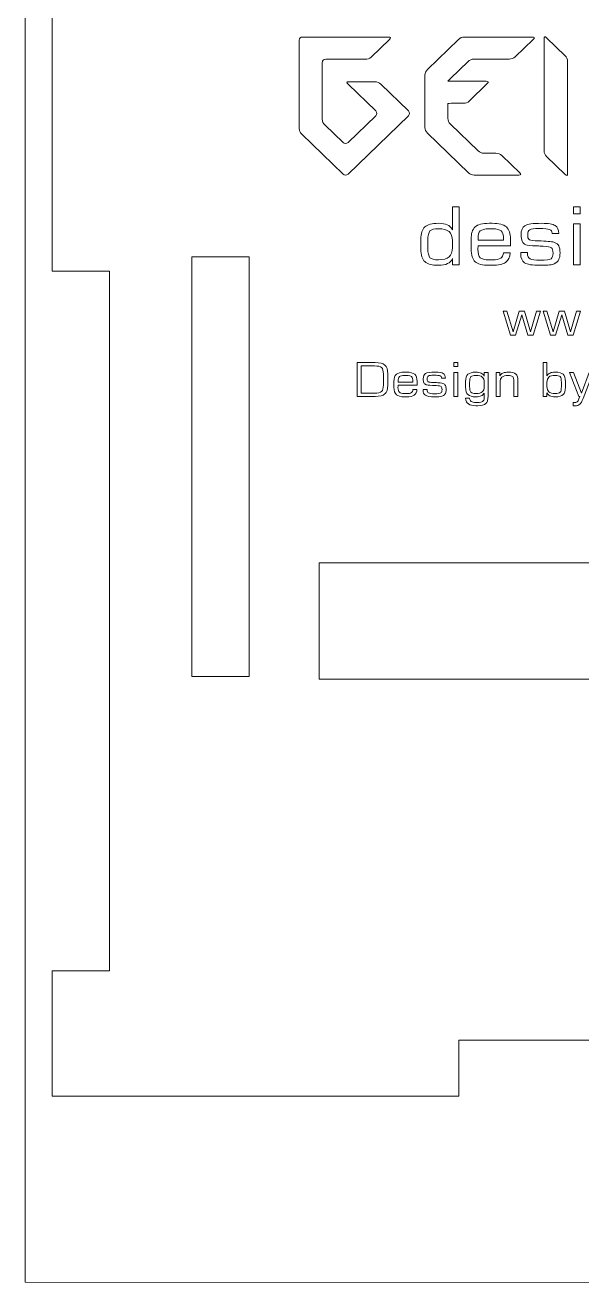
# Model space of a CAD drawing. Header units: inches. Extents: x -505 to 101, y 135 to 440.
# Drawn here: x -505.1 to -465.3, y 135.2 to 225.1 of the extents above; entities that cross this region are included whole.
import ezdxf

# ---------------------------------------------------------------- set-up
doc = ezdxf.new("R2010")
doc.units = ezdxf.units.IN
doc.header["$MEASUREMENT"] = 0
for name, color, linetype in [('Capa 1', 7, 'Continuous'), ('Capa 2', 20, 'Continuous'), ('Capa 3', 150, 'Continuous')]:
    doc.layers.add(name, color=color, linetype=linetype)

msp = doc.modelspace()

# ---------------------------------------------------------------- linework, layer by layer
at = {"layer": 'Capa 1', "color": 28, "lineweight": 9, "true_color": 0x11100b}
for points in [[(-503.22, 300.498), (-503.22, 207.468), (-499.12, 207.468), (-499.12, 157.468), (-503.22, 157.468), (-503.22, 148.497), (-474.12, 148.497), (-474.12, 152.497), (-459.12, 152.497), (-444.12, 152.497), (-444.12, 148.497), (-415.02, 148.497), (-415.02, 157.468), (-419.12, 157.468), (-419.12, 207.468), (-415.02, 207.468), (-415.02, 300.498)], [(-493.221, 208.497), (-493.221, 178.497), (-489.121, 178.497), (-489.121, 208.497), (-493.221, 208.497)], [(-434.121, 186.617), (-434.121, 186.467), (-434.121, 178.318), (-484.12, 178.318), (-484.12, 186.617), (-434.121, 186.617)]]:
    msp.add_lwpolyline(points, dxfattribs=at)
at = {"layer": 'Capa 2', "lineweight": 0}
for points in [[(-465.937, 211.574), (-465.937, 212.063), (-465.461, 212.063), (-465.461, 211.574), (-465.937, 211.574)], [(-465.937, 207.927), (-465.937, 210.851), (-465.461, 210.851), (-465.461, 207.927), (-465.937, 207.927), (-465.937, 207.927)], [(-470.951, 204.6), (-470.69, 204.6), (-470.257, 203.125), (-469.824, 204.6), (-469.438, 204.6), (-469.002, 203.125), (-468.569, 204.6), (-468.301, 204.6), (-468.811, 202.885), (-469.196, 202.885), (-469.63, 204.357), (-470.07, 202.885), (-470.448, 202.885), (-470.951, 204.6)], [(-468.089, 204.6), (-467.829, 204.6), (-467.395, 203.125), (-466.962, 204.6), (-466.577, 204.6), (-466.14, 203.125), (-465.707, 204.6), (-465.439, 204.6), (-465.949, 202.885), (-466.334, 202.885), (-466.768, 204.357), (-467.208, 202.885), (-467.586, 202.885), (-468.089, 204.6)], [(-474.48, 200.652), (-474.48, 200.939), (-474.201, 200.939), (-474.201, 200.652), (-474.48, 200.652)], [(-474.48, 198.513), (-474.48, 200.228), (-474.201, 200.228), (-474.201, 198.513), (-474.48, 198.513), (-474.48, 198.513)]]:
    msp.add_lwpolyline(points, dxfattribs=at)
for points, knots in [([(-479.715, 220.836), (-479.835, 220.952), (-479.975, 221.009), (-480.137, 221.009), (-480.137, 221.009), (-481.993, 221.009), (-481.993, 221.009), (-482.155, 221.009), (-482.176, 220.952), (-482.057, 220.836), (-482.057, 220.836), (-480.073, 218.924), (-480.073, 218.924), (-480.022, 218.874), (-479.997, 218.817), (-479.997, 218.751), (-479.997, 218.686), (-480.022, 218.628), (-480.073, 218.578), (-480.073, 218.578), (-482.057, 216.666), (-482.057, 216.666), (-482.108, 216.617), (-482.168, 216.592), (-482.236, 216.592), (-482.304, 216.592), (-482.364, 216.617), (-482.415, 216.666), (-482.415, 216.666), (-483.72, 217.924), (-483.72, 217.924), (-483.84, 218.032), (-483.899, 218.167), (-483.899, 218.331), (-483.899, 218.331), (-483.899, 222.366), (-483.899, 222.366), (-483.899, 222.531), (-483.814, 222.613), (-483.643, 222.613), (-483.643, 222.613), (-480.828, 222.613), (-480.828, 222.613), (-480.666, 222.613), (-480.525, 222.667), (-480.406, 222.773), (-480.406, 222.773), (-479.101, 224.032), (-479.101, 224.032), (-478.981, 224.147), (-479.007, 224.205), (-479.177, 224.205), (-479.177, 224.205), (-485.307, 224.205), (-485.307, 224.205), (-485.469, 224.205), (-485.55, 224.127), (-485.55, 223.97), (-485.55, 223.97), (-485.55, 217.665), (-485.55, 217.665), (-485.55, 217.509), (-485.49, 217.373), (-485.371, 217.258), (-485.371, 217.258), (-482.415, 214.408), (-482.415, 214.408), (-482.364, 214.358), (-482.304, 214.334), (-482.236, 214.334), (-482.168, 214.334), (-482.108, 214.358), (-482.057, 214.408), (-482.057, 214.408), (-477.732, 218.578), (-477.732, 218.578), (-477.68, 218.628), (-477.655, 218.686), (-477.655, 218.751), (-477.655, 218.817), (-477.68, 218.874), (-477.732, 218.924), (-477.732, 218.924), (-479.715, 220.836), (-479.715, 220.836)], [0, 0, 0, 0, 1, 1, 1, 2, 2, 2, 3, 3, 3, 4, 4, 4, 5, 5, 5, 6, 6, 6, 7, 7, 7, 8, 8, 8, 9, 9, 9, 10, 10, 10, 11, 11, 11, 12, 12, 12, 13, 13, 13, 14, 14, 14, 15, 15, 15, 16, 16, 16, 17, 17, 17, 18, 18, 18, 19, 19, 19, 20, 20, 20, 21, 21, 21, 22, 22, 22, 23, 23, 23, 24, 24, 24, 25, 25, 25, 26, 26, 26, 27, 27, 27, 28, 28, 28, 28]), ([(-473.444, 214.507), (-473.334, 214.392), (-473.197, 214.334), (-473.035, 214.334), (-473.035, 214.334), (-469.848, 214.334), (-469.848, 214.334), (-469.687, 214.334), (-469.661, 214.392), (-469.772, 214.507), (-469.772, 214.507), (-471.051, 215.728), (-471.051, 215.728), (-471.162, 215.843), (-471.303, 215.901), (-471.474, 215.901), (-471.474, 215.901), (-472.331, 215.901), (-472.331, 215.901), (-472.502, 215.901), (-472.642, 215.959), (-472.754, 216.074), (-472.754, 216.074), (-474.737, 217.986), (-474.737, 217.986), (-474.856, 218.093), (-474.916, 218.229), (-474.916, 218.393), (-474.916, 218.393), (-474.916, 219.454), (-474.916, 219.454), (-474.882, 219.462), (-474.801, 219.467), (-474.673, 219.467), (-474.673, 219.467), (-473.803, 219.467), (-473.803, 219.467), (-473.641, 219.467), (-473.5, 219.52), (-473.381, 219.627), (-473.381, 219.627), (-472.101, 220.873), (-472.101, 220.873), (-471.981, 220.988), (-472.003, 221.046), (-472.165, 221.046), (-472.165, 221.046), (-474.673, 221.046), (-474.673, 221.046), (-474.818, 221.046), (-474.899, 221.05), (-474.916, 221.058), (-474.891, 221.083), (-474.831, 221.14), (-474.737, 221.231), (-474.737, 221.231), (-473.47, 222.453), (-473.47, 222.453), (-473.359, 222.568), (-473.218, 222.625), (-473.048, 222.625), (-473.048, 222.625), (-470.527, 222.625), (-470.527, 222.625), (-470.356, 222.625), (-470.215, 222.679), (-470.105, 222.786), (-470.105, 222.786), (-468.812, 224.032), (-468.812, 224.032), (-468.693, 224.147), (-468.718, 224.205), (-468.889, 224.205), (-468.889, 224.205), (-473.726, 224.205), (-473.726, 224.205), (-473.897, 224.205), (-474.037, 224.147), (-474.148, 224.032), (-474.148, 224.032), (-476.375, 221.885), (-476.375, 221.885), (-476.494, 221.778), (-476.554, 221.643), (-476.554, 221.478), (-476.554, 221.478), (-476.554, 217.739), (-476.554, 217.739), (-476.554, 217.583), (-476.494, 217.451), (-476.375, 217.345), (-476.375, 217.345), (-473.444, 214.507), (-473.444, 214.507)], [0, 0, 0, 0, 1, 1, 1, 2, 2, 2, 3, 3, 3, 4, 4, 4, 5, 5, 5, 6, 6, 6, 7, 7, 7, 8, 8, 8, 9, 9, 9, 10, 10, 10, 11, 11, 11, 12, 12, 12, 13, 13, 13, 14, 14, 14, 15, 15, 15, 16, 16, 16, 17, 17, 17, 18, 18, 18, 19, 19, 19, 20, 20, 20, 21, 21, 21, 22, 22, 22, 23, 23, 23, 24, 24, 24, 25, 25, 25, 26, 26, 26, 27, 27, 27, 28, 28, 28, 29, 29, 29, 30, 30, 30, 31, 31, 31, 31]), ([(-466.355, 214.458), (-466.355, 214.293), (-466.415, 214.268), (-466.534, 214.383), (-466.534, 214.383), (-467.852, 215.667), (-467.852, 215.667), (-467.972, 215.782), (-468.031, 215.918), (-468.031, 216.074), (-468.031, 216.074), (-468.031, 224.081), (-468.031, 224.081), (-468.031, 224.246), (-467.972, 224.27), (-467.852, 224.155), (-467.852, 224.155), (-466.534, 222.872), (-466.534, 222.872), (-466.415, 222.757), (-466.355, 222.621), (-466.355, 222.465), (-466.355, 222.465), (-466.355, 214.458), (-466.355, 214.458)], [0, 0, 0, 0, 1, 1, 1, 2, 2, 2, 3, 3, 3, 4, 4, 4, 5, 5, 5, 6, 6, 6, 7, 7, 7, 8, 8, 8, 8]), ([(-474.575, 208.376), (-474.651, 208.206), (-474.77, 208.08), (-474.932, 208.007), (-475.095, 207.927), (-475.314, 207.887), (-475.59, 207.887), (-476.047, 207.887), (-476.372, 207.972), (-476.56, 208.149), (-476.754, 208.32), (-476.848, 208.621), (-476.848, 209.042), (-476.848, 209.042), (-476.848, 209.736), (-476.848, 209.736), (-476.848, 210.163), (-476.754, 210.459), (-476.56, 210.629), (-476.372, 210.806), (-476.047, 210.891), (-475.59, 210.891), (-475.327, 210.891), (-475.114, 210.857), (-474.964, 210.783), (-474.807, 210.715), (-474.682, 210.595), (-474.594, 210.436), (-474.594, 210.436), (-474.594, 212.063), (-474.594, 212.063), (-474.594, 212.063), (-474.119, 212.063), (-474.119, 212.063), (-474.119, 212.063), (-474.119, 207.927), (-474.119, 207.927), (-474.119, 207.927), (-474.575, 207.927), (-474.575, 207.927), (-474.575, 207.927), (-474.575, 208.376), (-474.575, 208.376), (-474.575, 208.376), (-474.575, 208.376), (-474.575, 208.376)], [0, 0, 0, 0, 1, 1, 1, 2, 2, 2, 3, 3, 3, 4, 4, 4, 5, 5, 5, 6, 6, 6, 7, 7, 7, 8, 8, 8, 9, 9, 9, 10, 10, 10, 11, 11, 11, 12, 12, 12, 13, 13, 13, 14, 14, 14, 15, 15, 15, 15]), ([(-474.594, 209.15), (-474.594, 209.15), (-474.594, 209.628), (-474.594, 209.628), (-474.594, 209.935), (-474.67, 210.157), (-474.826, 210.294), (-474.983, 210.43), (-475.233, 210.499), (-475.577, 210.499), (-475.884, 210.499), (-476.097, 210.447), (-476.197, 210.345), (-476.297, 210.243), (-476.353, 210.009), (-476.353, 209.64), (-476.353, 209.64), (-476.353, 209.139), (-476.353, 209.139), (-476.353, 208.769), (-476.297, 208.536), (-476.197, 208.433), (-476.097, 208.331), (-475.884, 208.28), (-475.577, 208.28), (-475.233, 208.28), (-474.983, 208.348), (-474.826, 208.484), (-474.67, 208.627), (-474.594, 208.849), (-474.594, 209.15), (-474.594, 209.15), (-474.594, 209.15), (-474.594, 209.15)], [0, 0, 0, 0, 1, 1, 1, 2, 2, 2, 3, 3, 3, 4, 4, 4, 5, 5, 5, 6, 6, 6, 7, 7, 7, 8, 8, 8, 9, 9, 9, 10, 10, 10, 11, 11, 11, 11]), ([(-471.959, 207.887), (-472.441, 207.887), (-472.773, 207.972), (-472.967, 208.143), (-473.155, 208.314), (-473.255, 208.615), (-473.255, 209.042), (-473.255, 209.042), (-473.255, 209.736), (-473.255, 209.736), (-473.255, 210.163), (-473.161, 210.464), (-472.967, 210.635), (-472.779, 210.806), (-472.441, 210.891), (-471.965, 210.891), (-471.965, 210.891), (-471.74, 210.891), (-471.74, 210.891), (-471.258, 210.891), (-470.926, 210.806), (-470.732, 210.635), (-470.538, 210.464), (-470.444, 210.163), (-470.444, 209.736), (-470.444, 209.736), (-470.444, 209.292), (-470.444, 209.292), (-470.444, 209.292), (-472.76, 209.292), (-472.76, 209.292), (-472.76, 209.264), (-472.76, 209.23), (-472.76, 209.19), (-472.76, 209.156), (-472.767, 209.105), (-472.767, 209.042), (-472.767, 208.741), (-472.71, 208.536), (-472.604, 208.433), (-472.497, 208.331), (-472.284, 208.28), (-471.965, 208.28), (-471.965, 208.28), (-471.74, 208.28), (-471.74, 208.28), (-471.452, 208.28), (-471.252, 208.32), (-471.139, 208.393), (-471.033, 208.467), (-470.964, 208.598), (-470.945, 208.786), (-470.945, 208.786), (-470.45, 208.786), (-470.45, 208.786), (-470.475, 208.467), (-470.588, 208.24), (-470.788, 208.098), (-470.989, 207.961), (-471.302, 207.887), (-471.734, 207.887), (-471.734, 207.887), (-471.959, 207.887), (-471.959, 207.887), (-471.959, 207.887), (-471.959, 207.887), (-471.959, 207.887)], [0, 0, 0, 0, 1, 1, 1, 2, 2, 2, 3, 3, 3, 4, 4, 4, 5, 5, 5, 6, 6, 6, 7, 7, 7, 8, 8, 8, 9, 9, 9, 10, 10, 10, 11, 11, 11, 12, 12, 12, 13, 13, 13, 14, 14, 14, 15, 15, 15, 16, 16, 16, 17, 17, 17, 18, 18, 18, 19, 19, 19, 20, 20, 20, 21, 21, 21, 22, 22, 22, 22]), ([(-472.76, 209.674), (-472.76, 209.674), (-470.939, 209.674), (-470.939, 209.674), (-470.939, 209.674), (-470.939, 209.788), (-470.939, 209.788), (-470.939, 210.061), (-470.989, 210.248), (-471.101, 210.345), (-471.208, 210.447), (-471.421, 210.493), (-471.74, 210.493), (-471.74, 210.493), (-471.965, 210.493), (-471.965, 210.493), (-472.278, 210.493), (-472.491, 210.447), (-472.598, 210.345), (-472.704, 210.248), (-472.76, 210.061), (-472.76, 209.788), (-472.76, 209.788), (-472.76, 209.674), (-472.76, 209.674)], [0, 0, 0, 0, 1, 1, 1, 2, 2, 2, 3, 3, 3, 4, 4, 4, 5, 5, 5, 6, 6, 6, 7, 7, 7, 8, 8, 8, 8]), ([(-469.706, 208.797), (-469.706, 208.797), (-469.224, 208.797), (-469.224, 208.797), (-469.224, 208.797), (-469.224, 208.729), (-469.224, 208.729), (-469.224, 208.553), (-469.161, 208.428), (-469.036, 208.359), (-468.917, 208.291), (-468.673, 208.257), (-468.303, 208.257), (-467.89, 208.257), (-467.633, 208.291), (-467.54, 208.359), (-467.439, 208.428), (-467.396, 208.564), (-467.396, 208.758), (-467.396, 208.951), (-467.433, 209.076), (-467.514, 209.139), (-467.59, 209.201), (-467.784, 209.241), (-468.097, 209.258), (-468.216, 209.264), (-468.372, 209.27), (-468.573, 209.275), (-469.004, 209.287), (-469.261, 209.315), (-469.343, 209.355), (-469.462, 209.418), (-469.549, 209.497), (-469.599, 209.605), (-469.656, 209.713), (-469.681, 209.861), (-469.681, 210.061), (-469.681, 210.385), (-469.587, 210.607), (-469.405, 210.72), (-469.224, 210.834), (-468.829, 210.891), (-468.209, 210.891), (-467.734, 210.891), (-467.408, 210.834), (-467.239, 210.726), (-467.064, 210.618), (-466.982, 210.425), (-466.982, 210.152), (-466.982, 210.152), (-467.458, 210.152), (-467.458, 210.152), (-467.458, 210.152), (-467.458, 210.18), (-467.458, 210.18), (-467.458, 210.311), (-467.521, 210.396), (-467.64, 210.447), (-467.765, 210.499), (-468.009, 210.521), (-468.378, 210.521), (-468.735, 210.521), (-468.961, 210.493), (-469.055, 210.43), (-469.155, 210.374), (-469.205, 210.248), (-469.205, 210.061), (-469.205, 209.947), (-469.192, 209.867), (-469.174, 209.822), (-469.155, 209.77), (-469.123, 209.736), (-469.08, 209.713), (-468.979, 209.668), (-468.773, 209.64), (-468.441, 209.634), (-468.36, 209.634), (-468.297, 209.628), (-468.247, 209.628), (-467.978, 209.617), (-467.771, 209.605), (-467.615, 209.588), (-467.464, 209.577), (-467.352, 209.554), (-467.289, 209.526), (-467.145, 209.463), (-467.045, 209.378), (-466.982, 209.27), (-466.926, 209.156), (-466.895, 208.997), (-466.895, 208.786), (-466.895, 208.57), (-466.926, 208.41), (-466.982, 208.297), (-467.045, 208.183), (-467.151, 208.086), (-467.302, 208.001), (-467.371, 207.961), (-467.483, 207.932), (-467.64, 207.915), (-467.796, 207.898), (-468.015, 207.887), (-468.297, 207.887), (-468.867, 207.887), (-469.242, 207.95), (-469.43, 208.069), (-469.612, 208.189), (-469.706, 208.405), (-469.706, 208.718), (-469.706, 208.718), (-469.706, 208.797), (-469.706, 208.797)], [0, 0, 0, 0, 1, 1, 1, 2, 2, 2, 3, 3, 3, 4, 4, 4, 5, 5, 5, 6, 6, 6, 7, 7, 7, 8, 8, 8, 9, 9, 9, 10, 10, 10, 11, 11, 11, 12, 12, 12, 13, 13, 13, 14, 14, 14, 15, 15, 15, 16, 16, 16, 17, 17, 17, 18, 18, 18, 19, 19, 19, 20, 20, 20, 21, 21, 21, 22, 22, 22, 23, 23, 23, 24, 24, 24, 25, 25, 25, 26, 26, 26, 27, 27, 27, 28, 28, 28, 29, 29, 29, 30, 30, 30, 31, 31, 31, 32, 32, 32, 33, 33, 33, 34, 34, 34, 35, 35, 35, 36, 36, 36, 37, 37, 37, 37]), ([(-481.411, 198.513), (-481.411, 198.513), (-481.411, 200.939), (-481.411, 200.939), (-481.411, 200.939), (-480.122, 200.939), (-480.122, 200.939), (-479.788, 200.939), (-479.553, 200.879), (-479.417, 200.759), (-479.282, 200.639), (-479.216, 200.428), (-479.216, 200.128), (-479.216, 200.128), (-479.216, 199.327), (-479.216, 199.327), (-479.216, 199.027), (-479.282, 198.816), (-479.417, 198.696), (-479.553, 198.573), (-479.788, 198.513), (-480.122, 198.513), (-480.122, 198.513), (-481.411, 198.513), (-481.411, 198.513)], [0, 0, 0, 0, 1, 1, 1, 2, 2, 2, 3, 3, 3, 4, 4, 4, 5, 5, 5, 6, 6, 6, 7, 7, 7, 8, 8, 8, 8]), ([(-481.117, 198.753), (-481.117, 198.753), (-480.17, 198.753), (-480.17, 198.753), (-479.913, 198.753), (-479.741, 198.793), (-479.656, 198.873), (-479.568, 198.95), (-479.524, 199.103), (-479.524, 199.324), (-479.524, 199.324), (-479.524, 200.108), (-479.524, 200.108), (-479.524, 200.342), (-479.568, 200.498), (-479.652, 200.579), (-479.741, 200.659), (-479.913, 200.699), (-480.17, 200.699), (-480.17, 200.699), (-481.117, 200.699), (-481.117, 200.699), (-481.117, 200.699), (-481.117, 198.753), (-481.117, 198.753), (-481.117, 198.753), (-481.117, 198.753), (-481.117, 198.753)], [0, 0, 0, 0, 1, 1, 1, 2, 2, 2, 3, 3, 3, 4, 4, 4, 5, 5, 5, 6, 6, 6, 7, 7, 7, 8, 8, 8, 9, 9, 9, 9]), ([(-468.107, 198.513), (-468.107, 198.513), (-468.107, 200.939), (-468.107, 200.939), (-468.107, 200.939), (-467.828, 200.939), (-467.828, 200.939), (-467.828, 200.939), (-467.828, 199.984), (-467.828, 199.984), (-467.776, 200.078), (-467.703, 200.148), (-467.611, 200.188), (-467.519, 200.231), (-467.395, 200.251), (-467.24, 200.251), (-466.972, 200.251), (-466.781, 200.202), (-466.671, 200.101), (-466.561, 199.998), (-466.506, 199.824), (-466.506, 199.574), (-466.506, 199.574), (-466.506, 199.167), (-466.506, 199.167), (-466.506, 198.916), (-466.561, 198.743), (-466.671, 198.643), (-466.781, 198.539), (-466.972, 198.489), (-467.24, 198.489), (-467.402, 198.489), (-467.534, 198.513), (-467.629, 198.559), (-467.725, 198.606), (-467.795, 198.679), (-467.839, 198.776), (-467.839, 198.776), (-467.839, 198.513), (-467.839, 198.513), (-467.839, 198.513), (-468.107, 198.513), (-468.107, 198.513), (-468.107, 198.513), (-468.107, 198.513), (-468.107, 198.513)], [0, 0, 0, 0, 1, 1, 1, 2, 2, 2, 3, 3, 3, 4, 4, 4, 5, 5, 5, 6, 6, 6, 7, 7, 7, 8, 8, 8, 9, 9, 9, 10, 10, 10, 11, 11, 11, 12, 12, 12, 13, 13, 13, 14, 14, 14, 15, 15, 15, 15]), ([(-478.009, 198.489), (-478.292, 198.489), (-478.487, 198.539), (-478.6, 198.64), (-478.71, 198.74), (-478.769, 198.916), (-478.769, 199.167), (-478.769, 199.167), (-478.769, 199.574), (-478.769, 199.574), (-478.769, 199.824), (-478.714, 200.001), (-478.6, 200.101), (-478.49, 200.202), (-478.292, 200.251), (-478.013, 200.251), (-478.013, 200.251), (-477.881, 200.251), (-477.881, 200.251), (-477.598, 200.251), (-477.404, 200.202), (-477.29, 200.101), (-477.176, 200.001), (-477.121, 199.824), (-477.121, 199.574), (-477.121, 199.574), (-477.121, 199.314), (-477.121, 199.314), (-477.121, 199.314), (-478.479, 199.314), (-478.479, 199.314), (-478.479, 199.297), (-478.479, 199.277), (-478.479, 199.254), (-478.479, 199.234), (-478.483, 199.203), (-478.483, 199.167), (-478.483, 198.99), (-478.45, 198.87), (-478.387, 198.81), (-478.325, 198.75), (-478.2, 198.72), (-478.013, 198.72), (-478.013, 198.72), (-477.881, 198.72), (-477.881, 198.72), (-477.712, 198.72), (-477.594, 198.743), (-477.528, 198.786), (-477.466, 198.83), (-477.426, 198.907), (-477.415, 199.017), (-477.415, 199.017), (-477.125, 199.017), (-477.125, 199.017), (-477.139, 198.83), (-477.205, 198.696), (-477.323, 198.613), (-477.44, 198.533), (-477.624, 198.489), (-477.877, 198.489), (-477.877, 198.489), (-478.009, 198.489), (-478.009, 198.489), (-478.009, 198.489), (-478.009, 198.489), (-478.009, 198.489)], [0, 0, 0, 0, 1, 1, 1, 2, 2, 2, 3, 3, 3, 4, 4, 4, 5, 5, 5, 6, 6, 6, 7, 7, 7, 8, 8, 8, 9, 9, 9, 10, 10, 10, 11, 11, 11, 12, 12, 12, 13, 13, 13, 14, 14, 14, 15, 15, 15, 16, 16, 16, 17, 17, 17, 18, 18, 18, 19, 19, 19, 20, 20, 20, 21, 21, 21, 22, 22, 22, 22]), ([(-478.479, 199.537), (-478.479, 199.537), (-477.411, 199.537), (-477.411, 199.537), (-477.411, 199.537), (-477.411, 199.604), (-477.411, 199.604), (-477.411, 199.764), (-477.44, 199.874), (-477.506, 199.931), (-477.569, 199.991), (-477.693, 200.018), (-477.881, 200.018), (-477.881, 200.018), (-478.013, 200.018), (-478.013, 200.018), (-478.196, 200.018), (-478.321, 199.991), (-478.384, 199.931), (-478.446, 199.874), (-478.479, 199.764), (-478.479, 199.604), (-478.479, 199.604), (-478.479, 199.537), (-478.479, 199.537)], [0, 0, 0, 0, 1, 1, 1, 2, 2, 2, 3, 3, 3, 4, 4, 4, 5, 5, 5, 6, 6, 6, 7, 7, 7, 8, 8, 8, 8]), ([(-476.689, 199.023), (-476.689, 199.023), (-476.406, 199.023), (-476.406, 199.023), (-476.406, 199.023), (-476.406, 198.983), (-476.406, 198.983), (-476.406, 198.88), (-476.369, 198.806), (-476.296, 198.766), (-476.226, 198.726), (-476.083, 198.706), (-475.867, 198.706), (-475.624, 198.706), (-475.474, 198.726), (-475.418, 198.766), (-475.36, 198.806), (-475.334, 198.887), (-475.334, 199), (-475.334, 199.113), (-475.356, 199.187), (-475.404, 199.223), (-475.448, 199.26), (-475.562, 199.284), (-475.745, 199.294), (-475.815, 199.297), (-475.907, 199.3), (-476.024, 199.304), (-476.278, 199.31), (-476.428, 199.327), (-476.476, 199.35), (-476.546, 199.387), (-476.597, 199.434), (-476.626, 199.497), (-476.659, 199.561), (-476.674, 199.647), (-476.674, 199.764), (-476.674, 199.955), (-476.619, 200.085), (-476.513, 200.151), (-476.406, 200.218), (-476.175, 200.251), (-475.811, 200.251), (-475.532, 200.251), (-475.341, 200.218), (-475.242, 200.155), (-475.14, 200.091), (-475.092, 199.978), (-475.092, 199.818), (-475.092, 199.818), (-475.371, 199.818), (-475.371, 199.818), (-475.371, 199.818), (-475.371, 199.834), (-475.371, 199.834), (-475.371, 199.911), (-475.408, 199.961), (-475.477, 199.991), (-475.551, 200.021), (-475.694, 200.035), (-475.91, 200.035), (-476.12, 200.035), (-476.252, 200.018), (-476.307, 199.981), (-476.366, 199.948), (-476.395, 199.874), (-476.395, 199.764), (-476.395, 199.698), (-476.388, 199.651), (-476.377, 199.624), (-476.366, 199.594), (-476.347, 199.574), (-476.322, 199.561), (-476.263, 199.534), (-476.142, 199.517), (-475.947, 199.514), (-475.899, 199.514), (-475.863, 199.511), (-475.833, 199.511), (-475.675, 199.504), (-475.554, 199.497), (-475.463, 199.487), (-475.375, 199.48), (-475.308, 199.467), (-475.272, 199.45), (-475.187, 199.414), (-475.129, 199.364), (-475.092, 199.3), (-475.059, 199.234), (-475.041, 199.14), (-475.041, 199.017), (-475.041, 198.89), (-475.059, 198.796), (-475.092, 198.73), (-475.129, 198.663), (-475.191, 198.606), (-475.279, 198.556), (-475.319, 198.533), (-475.386, 198.516), (-475.477, 198.506), (-475.569, 198.496), (-475.698, 198.489), (-475.863, 198.489), (-476.197, 198.489), (-476.417, 198.526), (-476.527, 198.596), (-476.634, 198.666), (-476.689, 198.793), (-476.689, 198.977), (-476.689, 198.977), (-476.689, 199.023), (-476.689, 199.023)], [0, 0, 0, 0, 1, 1, 1, 2, 2, 2, 3, 3, 3, 4, 4, 4, 5, 5, 5, 6, 6, 6, 7, 7, 7, 8, 8, 8, 9, 9, 9, 10, 10, 10, 11, 11, 11, 12, 12, 12, 13, 13, 13, 14, 14, 14, 15, 15, 15, 16, 16, 16, 17, 17, 17, 18, 18, 18, 19, 19, 19, 20, 20, 20, 21, 21, 21, 22, 22, 22, 23, 23, 23, 24, 24, 24, 25, 25, 25, 26, 26, 26, 27, 27, 27, 28, 28, 28, 29, 29, 29, 30, 30, 30, 31, 31, 31, 32, 32, 32, 33, 33, 33, 34, 34, 34, 35, 35, 35, 36, 36, 36, 37, 37, 37, 37]), ([(-472.043, 200.228), (-472.043, 200.228), (-472.043, 198.533), (-472.043, 198.533), (-472.043, 198.279), (-472.098, 198.106), (-472.208, 198.005), (-472.314, 197.905), (-472.505, 197.855), (-472.781, 197.855), (-472.781, 197.855), (-472.909, 197.855), (-472.909, 197.855), (-473.155, 197.855), (-473.335, 197.895), (-473.449, 197.979), (-473.563, 198.059), (-473.629, 198.196), (-473.644, 198.383), (-473.644, 198.383), (-473.357, 198.383), (-473.357, 198.383), (-473.346, 198.272), (-473.309, 198.196), (-473.247, 198.152), (-473.181, 198.109), (-473.071, 198.089), (-472.906, 198.089), (-472.906, 198.089), (-472.781, 198.089), (-472.781, 198.089), (-472.616, 198.089), (-472.498, 198.112), (-472.428, 198.162), (-472.359, 198.212), (-472.322, 198.292), (-472.322, 198.402), (-472.322, 198.402), (-472.322, 198.756), (-472.322, 198.756), (-472.373, 198.663), (-472.447, 198.596), (-472.538, 198.553), (-472.63, 198.509), (-472.751, 198.489), (-472.909, 198.489), (-473.177, 198.489), (-473.368, 198.539), (-473.478, 198.643), (-473.588, 198.743), (-473.644, 198.916), (-473.644, 199.167), (-473.644, 199.167), (-473.644, 199.574), (-473.644, 199.574), (-473.644, 199.824), (-473.588, 199.998), (-473.478, 200.101), (-473.368, 200.202), (-473.177, 200.251), (-472.909, 200.251), (-472.748, 200.251), (-472.619, 200.228), (-472.524, 200.181), (-472.428, 200.135), (-472.355, 200.061), (-472.311, 199.961), (-472.311, 199.961), (-472.311, 200.228), (-472.311, 200.228), (-472.311, 200.228), (-472.043, 200.228), (-472.043, 200.228), (-472.043, 200.228), (-472.043, 200.228), (-472.043, 200.228)], [0, 0, 0, 0, 1, 1, 1, 2, 2, 2, 3, 3, 3, 4, 4, 4, 5, 5, 5, 6, 6, 6, 7, 7, 7, 8, 8, 8, 9, 9, 9, 10, 10, 10, 11, 11, 11, 12, 12, 12, 13, 13, 13, 14, 14, 14, 15, 15, 15, 16, 16, 16, 17, 17, 17, 18, 18, 18, 19, 19, 19, 20, 20, 20, 21, 21, 21, 22, 22, 22, 23, 23, 23, 24, 24, 24, 25, 25, 25, 25]), ([(-472.322, 199.23), (-472.322, 199.23), (-472.322, 199.511), (-472.322, 199.511), (-472.322, 199.691), (-472.366, 199.821), (-472.458, 199.901), (-472.549, 199.981), (-472.696, 200.021), (-472.898, 200.021), (-473.082, 200.021), (-473.203, 199.991), (-473.265, 199.931), (-473.328, 199.871), (-473.357, 199.734), (-473.357, 199.517), (-473.357, 199.517), (-473.357, 199.223), (-473.357, 199.223), (-473.357, 199.01), (-473.328, 198.87), (-473.265, 198.81), (-473.203, 198.75), (-473.082, 198.72), (-472.898, 198.72), (-472.696, 198.72), (-472.549, 198.76), (-472.458, 198.84), (-472.366, 198.923), (-472.322, 199.053), (-472.322, 199.23), (-472.322, 199.23), (-472.322, 199.23), (-472.322, 199.23)], [0, 0, 0, 0, 1, 1, 1, 2, 2, 2, 3, 3, 3, 4, 4, 4, 5, 5, 5, 6, 6, 6, 7, 7, 7, 8, 8, 8, 9, 9, 9, 10, 10, 10, 11, 11, 11, 11]), ([(-471.464, 198.513), (-471.464, 198.513), (-471.464, 200.228), (-471.464, 200.228), (-471.464, 200.228), (-471.196, 200.228), (-471.196, 200.228), (-471.196, 200.228), (-471.196, 199.994), (-471.196, 199.994), (-471.152, 200.081), (-471.079, 200.148), (-470.976, 200.188), (-470.877, 200.231), (-470.745, 200.251), (-470.579, 200.251), (-470.333, 200.251), (-470.157, 200.205), (-470.058, 200.115), (-469.959, 200.024), (-469.911, 199.864), (-469.911, 199.637), (-469.911, 199.637), (-469.911, 198.513), (-469.911, 198.513), (-469.911, 198.513), (-470.19, 198.513), (-470.19, 198.513), (-470.19, 198.513), (-470.19, 199.584), (-470.19, 199.584), (-470.19, 199.764), (-470.219, 199.881), (-470.278, 199.938), (-470.337, 199.994), (-470.447, 200.021), (-470.616, 200.021), (-470.814, 200.021), (-470.957, 199.981), (-471.049, 199.898), (-471.141, 199.818), (-471.185, 199.688), (-471.185, 199.511), (-471.185, 199.511), (-471.185, 198.513), (-471.185, 198.513), (-471.185, 198.513), (-471.464, 198.513), (-471.464, 198.513)], [0, 0, 0, 0, 1, 1, 1, 2, 2, 2, 3, 3, 3, 4, 4, 4, 5, 5, 5, 6, 6, 6, 7, 7, 7, 8, 8, 8, 9, 9, 9, 10, 10, 10, 11, 11, 11, 12, 12, 12, 13, 13, 13, 14, 14, 14, 15, 15, 15, 16, 16, 16, 16]), ([(-467.828, 199.511), (-467.828, 199.511), (-467.828, 199.23), (-467.828, 199.23), (-467.828, 199.053), (-467.784, 198.923), (-467.692, 198.84), (-467.6, 198.76), (-467.453, 198.72), (-467.251, 198.72), (-467.068, 198.72), (-466.947, 198.75), (-466.888, 198.81), (-466.826, 198.87), (-466.796, 199.007), (-466.796, 199.223), (-466.796, 199.223), (-466.796, 199.517), (-466.796, 199.517), (-466.796, 199.734), (-466.826, 199.871), (-466.888, 199.931), (-466.947, 199.991), (-467.068, 200.021), (-467.251, 200.021), (-467.453, 200.021), (-467.6, 199.981), (-467.692, 199.901), (-467.784, 199.821), (-467.828, 199.691), (-467.828, 199.511), (-467.828, 199.511), (-467.828, 199.511), (-467.828, 199.511)], [0, 0, 0, 0, 1, 1, 1, 2, 2, 2, 3, 3, 3, 4, 4, 4, 5, 5, 5, 6, 6, 6, 7, 7, 7, 8, 8, 8, 9, 9, 9, 10, 10, 10, 11, 11, 11, 11]), ([(-466.21, 200.228), (-466.21, 200.228), (-465.931, 200.228), (-465.931, 200.228), (-465.931, 200.228), (-465.369, 198.753), (-465.369, 198.753), (-465.369, 198.753), (-464.811, 200.228), (-464.811, 200.228), (-464.811, 200.228), (-464.536, 200.228), (-464.536, 200.228), (-464.536, 200.228), (-465.248, 198.363), (-465.248, 198.363), (-465.325, 198.159), (-465.402, 198.022), (-465.483, 197.952), (-465.564, 197.878), (-465.674, 197.845), (-465.81, 197.845), (-465.832, 197.845), (-465.854, 197.845), (-465.876, 197.845), (-465.902, 197.849), (-465.927, 197.852), (-465.957, 197.855), (-465.957, 197.855), (-465.957, 198.079), (-465.957, 198.079), (-465.946, 198.079), (-465.935, 198.076), (-465.924, 198.076), (-465.913, 198.076), (-465.894, 198.076), (-465.872, 198.076), (-465.784, 198.076), (-465.718, 198.092), (-465.67, 198.129), (-465.623, 198.166), (-465.579, 198.232), (-465.538, 198.336), (-465.538, 198.336), (-465.468, 198.513), (-465.468, 198.513), (-465.468, 198.513), (-465.553, 198.513), (-465.553, 198.513), (-465.553, 198.513), (-466.21, 200.228), (-466.21, 200.228)], [0, 0, 0, 0, 1, 1, 1, 2, 2, 2, 3, 3, 3, 4, 4, 4, 5, 5, 5, 6, 6, 6, 7, 7, 7, 8, 8, 8, 9, 9, 9, 10, 10, 10, 11, 11, 11, 12, 12, 12, 13, 13, 13, 14, 14, 14, 15, 15, 15, 16, 16, 16, 17, 17, 17, 17])]:
    msp.add_open_spline(points, degree=3, knots=knots, dxfattribs=at)
at = {"layer": 'Capa 3', "lineweight": 0}
msp.add_lwpolyline([(-505.12, 439.552), (100.88, 439.552), (100.88, 135.159), (-505.149, 135.217), (-505.12, 439.552)], dxfattribs=at)

doc.saveas('drawing.dxf')
